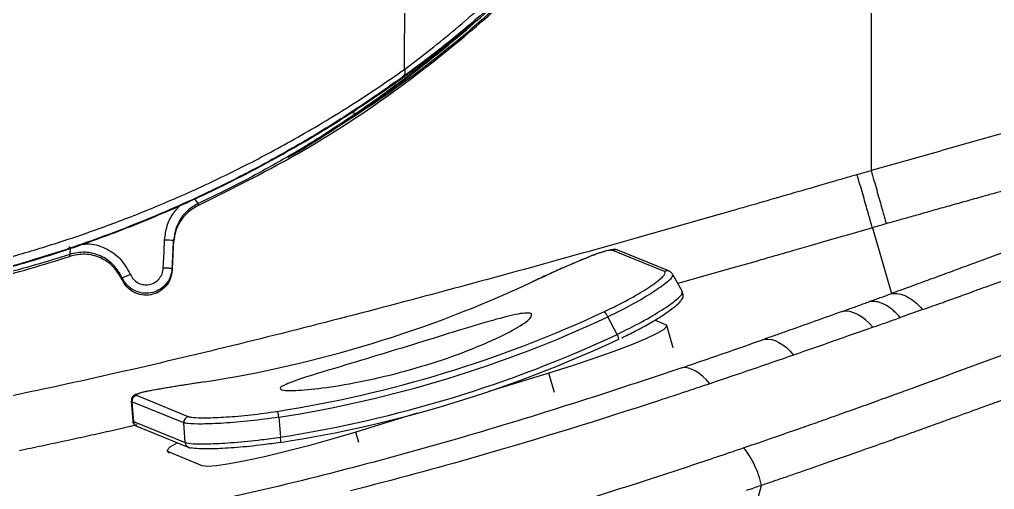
# Model space of a CAD drawing. Extents: x -50 to 28, y -10 to 124.
# Drawn here: x -37.092 to -33.661, y 36.199 to 37.852 of the extents above; entities that cross this region are included whole.
import ezdxf

# ---------------------------------------------------------------- set-up
doc = ezdxf.new("R2010")
doc.units = 0
doc.header["$MEASUREMENT"] = 0
doc.layers.add('GEOMETRY', color=2, linetype='Continuous', lineweight=25)

# ---------------------------------------------------------------- blocks, each defined once
blk = doc.blocks.new('2026 EXCURSION-ENTICE')
at = {"layer": 'GEOMETRY'}
for p, q in [((-22.6128, -38.6779), (-22.6128, -41.6067)), ((-24.2552, -41.2505), (-24.2494, -40.0721)), ((-22.6622, -41.6208), (-22.6128, -41.6067)), ((-22.7457, -41.645), (-22.7871, -41.657)), ((-22.7871, -41.657), (-22.8292, -41.6692)), ((-22.6085, -41.8075), (-22.5418, -42.0392)), ((-25.0676, -41.851), (-25.0727, -41.9506)), ((-25.0727, -41.9573), (-25.0676, -41.8579)), ((-25.0676, -41.8579), (-25.0676, -41.851)), ((-23.3397, -41.9616), (-23.5217, -41.8875)), ((-23.3228, -41.9606), (-23.5048, -41.8865)), ((-25.4333, -41.9083), (-25.4333, -41.9011)), ((-25.0727, -41.9506), (-25.0727, -41.9573)), ((-23.3223, -41.9609), (-23.3228, -41.9606)), ((-23.1035, -41.9503), (-23.2928, -42.0042)), ((-25.2492, -41.9833), (-25.2492, -41.9899)), ((-23.2773, -42.0327), (-23.3105, -41.9715)), ((-23.5069, -42.1826), (-23.5401, -42.1212)), ((-23.3736, -42.1324), (-23.3366, -42.1474)), ((-23.3094, -42.2294), (-23.3324, -42.1512)), ((-23.747, -42.3189), (-23.9581, -42.3832)), ((-23.7268, -42.3876), (-23.747, -42.3189)), ((-25.1961, -42.398), (-25.0141, -42.4721)), ((-25.2168, -42.4173), (-25.2115, -42.487)), ((-25.2143, -42.4195), (-25.2129, -42.417)), ((-25.2143, -42.4195), (-25.2089, -42.4892)), ((-25.0323, -42.4937), (-25.2143, -42.4195)), ((-24.6975, -42.4741), (-24.6921, -42.5439)), ((-24.211, -42.4603), (-24.4269, -42.5261)), ((-25.1959, -42.5004), (-25.2992, -42.5249)), ((-25.2097, -42.4868), (-25.2089, -42.4892)), ((-25.2089, -42.4892), (-25.0269, -42.5633)), ((-25.1967, -42.506), (-25.0147, -42.5802)), ((-25.0269, -42.5633), (-25.0323, -42.4937)), ((-24.4159, -42.5632), (-24.4269, -42.5261)), ((-25.0905, -42.5923), (-25.0892, -42.5967)), ((-24.9673, -42.6446), (-25.0862, -42.5961)), ((-25.0851, -42.6001), (-25.0862, -42.5961)), ((-24.967, -42.6455), (-24.9673, -42.6446)), ((-22.9984, -42.7137), (-23.0017, -42.7149))]:
    blk.add_line(p, q, dxfattribs=at)
at = {"layer": 'GEOMETRY', "flags": 128}
for points in [[(-24.981, -41.7224), (-24.9809, -41.7264), (-24.9809, -41.7295)], [(-22.6085, -41.8075), (-22.6446, -41.818), (-22.6846, -41.8296)], [(-25.1043, -41.9493), (-25.1015, -41.8936), (-25.0993, -41.8497)], [(-22.7724, -41.855), (-22.832, -41.8722), (-22.8899, -41.8889)], [(-22.6846, -41.8296), (-22.728, -41.8421), (-22.7724, -41.855)], [(-23.3366, -42.1474), (-23.3326, -42.1542), (-23.3431, -42.1652), (-23.3678, -42.1801), (-23.4061, -42.1984), (-23.4567, -42.2195), (-23.518, -42.2428), (-23.5884, -42.2677), (-23.6655, -42.2933), (-23.747, -42.3189)], [(-24.4269, -42.5261), (-24.5104, -42.5509), (-24.5934, -42.5741), (-24.6733, -42.595), (-24.7476, -42.6131), (-24.8143, -42.6277), (-24.8711, -42.6384), (-24.9164, -42.6449), (-24.9488, -42.647), (-24.9673, -42.6446)], [(-25.0862, -42.5961), (-25.0903, -42.5893), (-25.0798, -42.5783), (-25.0554, -42.5636)]]:
    blk.add_lwpolyline(points, dxfattribs=at)
at = {"layer": 'GEOMETRY'}
for centre, radius, start, end in [((-24.2729, -41.261), 0.0206, 319.8185, 30.7397), ((-24.429, -41.3871), 0.0178, 231.2547, 294.4352), ((-24.9586, -41.6929), 0.0371, 198.5957, 232.8797), ((-25.0558, -41.1655), 0.6856, 266.3593, 269.014), ((-25.466, -41.8891), 0.0349, 339.7105, 27.5452), ((-23.5122, -41.9047), 0.0197, 67.8989, 118.8364), ((-23.3302, -41.9789), 0.0197, 67.8989, 118.8364), ((-25.3383, -41.725), 0.2733, 289.0384, 295.6205), ((-25.6164, -38.1244), 4.276, 278.8596, 295.0508), ((-25.3615, -38.2283), 4.276, 278.8596, 295.0508), ((-25.3591, -38.2295), 4.2959, 278.8596, 295.0508), ((-23.6096, -42.1479), 0.0744, 20.9843, 38.002), ((-25.3597, -38.2299), 4.3653, 278.7962, 295.1142), ((-25.3624, -38.229), 4.3851, 278.7962, 295.1142), ((-23.5368, -42.202), 0.0357, 3.7943, 32.9596), ((-25.1943, -42.418), 0.0201, 95.3655, 184.4844), ((-25.0122, -42.4921), 0.0201, 95.3655, 184.4844), ((-24.7522, -42.4774), 0.0548, 3.486, 26.1224), ((-25.1892, -42.4877), 0.0198, 184.2331, 247.712), ((-24.7239, -42.5537), 0.0332, 344.5094, 17.1707), ((-25.0072, -42.5619), 0.0198, 184.2331, 247.712), ((-25.0073, -42.562), 0.0196, 247.8385, 275.1378)]:
    blk.add_arc(centre, radius, start, end, dxfattribs=at)
for points, knots in [([(-24.9809, -41.7295), (-24.8566, -41.6675), (-24.605, -41.5421), (-24.2503, -41.3051), (-23.9141, -41.0312), (-23.6045, -40.7192), (-23.327, -40.3743), (-23.0913, -40.0085), (-22.8986, -39.6294), (-22.7482, -39.2442), (-22.6381, -38.8513), (-22.5647, -38.4566), (-22.5475, -38.1925), (-22.539, -38.0619)], [0, 0, 0, 0, 0.089872, 0.181822, 0.275439, 0.370263, 0.465796, 0.561518, 0.651474, 0.740695, 0.82877, 0.915318, 1, 1, 1, 1]), ([(-24.3642, -41.3657), (-24.3321, -41.3426), (-24.2677, -41.2964), (-24.166, -41.2179), (-24.0639, -41.1345), (-23.9615, -41.0454), (-23.8589, -40.9506), (-23.7418, -40.8349), (-23.6108, -40.6945), (-23.4725, -40.5308), (-23.3421, -40.3595), (-23.2359, -40.2047), (-23.1492, -40.0664), (-23.0787, -39.9454), (-23.0128, -39.8233), (-22.9516, -39.7003), (-22.8945, -39.5758), (-22.8387, -39.443), (-22.7836, -39.2977), (-22.7308, -39.1404), (-22.6843, -38.9804), (-22.6442, -38.8209), (-22.6232, -38.7155), (-22.6125, -38.6621)], [0, 0, 0, 0, 0.041607, 0.083381, 0.125408, 0.165842, 0.207575, 0.25083, 0.311798, 0.376312, 0.438816, 0.501289, 0.542612, 0.58433, 0.62671, 0.66747, 0.708495, 0.751041, 0.798619, 0.850264, 0.902642, 0.950733, 1, 1, 1, 1]), ([(-22.6628, -38.9065), (-22.6857, -38.9928), (-22.7305, -39.1621), (-22.8161, -39.4055), (-22.9114, -39.6348), (-23.0159, -39.8496), (-23.1273, -40.0498), (-23.2442, -40.2356), (-23.4097, -40.4714), (-23.6361, -40.7467), (-23.9371, -41.0438), (-24.2549, -41.3044), (-24.4822, -41.4488), (-24.5942, -41.5199)], [0, 0, 0, 0, 0.080189, 0.157498, 0.231929, 0.30348, 0.372151, 0.437943, 0.500854, 0.631228, 0.757877, 0.880801, 1, 1, 1, 1]), ([(-22.6798, -38.8881), (-22.6942, -38.946), (-22.7229, -39.0616), (-22.7753, -39.2323), (-22.8345, -39.4012), (-22.9014, -39.5682), (-22.9761, -39.7336), (-23.0596, -39.8987), (-23.1505, -40.0599), (-23.2491, -40.2178), (-23.3546, -40.3709), (-23.4699, -40.523), (-23.592, -40.6692), (-23.7075, -40.7951), (-23.8109, -40.8992), (-23.9013, -40.9847), (-24.0065, -41.0783), (-24.1276, -41.1784), (-24.2139, -41.2423), (-24.2572, -41.2743)], [0, 0, 0, 0, 0.062575, 0.124933, 0.187168, 0.249389, 0.311725, 0.374339, 0.438643, 0.499309, 0.561512, 0.623902, 0.688294, 0.749302, 0.792581, 0.834312, 0.874715, 0.937241, 1, 1, 1, 1]), ([(-24.2552, -41.2505), (-24.2281, -41.23), (-24.1733, -41.1886), (-24.0858, -41.1176), (-23.9975, -41.0415), (-23.9091, -40.9604), (-23.8215, -40.8749), (-23.7317, -40.7816), (-23.6405, -40.6802), (-23.5483, -40.5702), (-23.4567, -40.4525), (-23.3663, -40.3269), (-23.2565, -40.1611), (-23.1321, -39.9496), (-23.0035, -39.6912), (-22.8931, -39.4234), (-22.8015, -39.1536), (-22.7564, -38.9717), (-22.734, -38.8814)], [0, 0, 0, 0, 0.040669, 0.082403, 0.12534, 0.165735, 0.207505, 0.250729, 0.296756, 0.344712, 0.394659, 0.446652, 0.500737, 0.59651, 0.697829, 0.800361, 0.900927, 1, 1, 1, 1]), ([(-19.8034, -75.3764), (-20.3196, -75.3589), (-20.8361, -75.3401), (-21.608, -75.31), (-21.8648, -75.2996), (-22.3776, -75.2781), (-22.6337, -75.2669), (-23.4014, -75.2323), (-23.9128, -75.2077), (-24.6827, -75.1677), (-24.9398, -75.1539), (-25.4546, -75.125), (-25.7123, -75.11), (-26.4855, -75.063), (-27.0008, -75.0288), (-28.0314, -74.9528), (-28.5466, -74.9109), (-29.3183, -74.8405), (-29.5753, -74.8158), (-29.9606, -74.7766), (-30.0889, -74.7632), (-30.2813, -74.7425), (-30.3615, -74.7338), (-30.4457, -74.7245), (-30.4657, -74.7222), (-30.4737, -74.7213), (-30.4777, -74.7209), (-30.49, -74.7195), (-30.4989, -74.7185), (-30.5161, -74.7166), (-30.524, -74.7157), (-30.5398, -74.7139), (-30.5477, -74.713), (-30.5713, -74.7104), (-30.5867, -74.7086), (-30.6322, -74.7035), (-30.6613, -74.7002), (-30.7179, -74.6936), (-30.7458, -74.6904), (-30.8043, -74.6836), (-30.8348, -74.68), (-30.882, -74.6745), (-30.8979, -74.6726), (-30.9301, -74.6688), (-30.9461, -74.6669), (-30.9935, -74.6612), (-31.024, -74.6575), (-31.0698, -74.6515), (-31.085, -74.6494), (-31.1159, -74.645), (-31.1316, -74.6427), (-31.1552, -74.6392), (-31.1632, -74.638), (-31.1792, -74.6355), (-31.1871, -74.6343), (-31.2107, -74.6305), (-31.2264, -74.6279), (-31.2735, -74.62), (-31.3048, -74.6144), (-31.5866, -74.5618), (-31.8334, -74.4972), (-32.3156, -74.3338), (-32.5511, -74.2347), (-33.0055, -74.0043), (-33.2245, -73.8728), (-33.6416, -73.5802), (-33.8397, -73.4189), (-34.2109, -73.07), (-34.3841, -72.8823), (-34.7019, -72.4841), (-34.8466, -72.2736), (-35.1047, -71.8343), (-35.2181, -71.6054), (-35.3628, -71.2518), (-35.4069, -71.1322), (-35.4865, -70.89), (-35.522, -70.7674), (-35.5841, -70.5202), (-35.6108, -70.3955), (-35.6385, -70.2387), (-35.6437, -70.2072), (-35.6512, -70.1601), (-35.6536, -70.1444), (-35.6583, -70.1134), (-35.6605, -70.0982), (-35.6668, -70.0532), (-35.6706, -70.0238), (-35.6762, -69.9791), (-35.678, -69.9641), (-35.6817, -69.9336), (-35.6835, -69.918), (-35.6863, -69.8943), (-35.6872, -69.8866), (-35.689, -69.8718), (-35.6898, -69.8646), (-35.6916, -69.8492), (-35.6926, -69.841), (-35.6945, -69.825), (-35.6954, -69.817), (-35.7001, -69.7768), (-35.7039, -69.7444), (-35.7115, -69.6788), (-35.7153, -69.6456), (-35.723, -69.5784), (-35.7268, -69.5444), (-35.7382, -69.4425), (-35.7457, -69.3749), (-35.7547, -69.2923), (-35.7565, -69.2758), (-35.7601, -69.2431), (-35.7618, -69.2267), (-35.7652, -69.1951), (-35.7669, -69.18), (-35.7701, -69.1497), (-35.7717, -69.1342), (-35.7768, -69.0863), (-35.7802, -69.0541), (-35.7869, -68.9899), (-35.797, -68.8937), (-35.8068, -68.7974), (-35.8261, -68.6048), (-35.8387, -68.4764), (-35.8998, -67.8343), (-35.9434, -67.3203), (-36.0224, -66.2916), (-36.0579, -65.7769), (-36.1066, -65.0042), (-36.1222, -64.7464), (-36.152, -64.2309), (-36.1663, -63.973), (-36.2076, -63.2001), (-36.2331, -62.6858), (-36.2805, -61.6622), (-36.3024, -61.1525), (-36.3332, -60.3871), (-36.3431, -60.1319), (-36.3622, -59.6212), (-36.3715, -59.3657), (-36.3893, -58.8539), (-36.3979, -58.5977), (-36.4146, -58.0841), (-36.4226, -57.8268), (-36.4382, -57.3111), (-36.4457, -57.0529), (-36.4602, -56.5366), (-36.4672, -56.2784), (-36.4873, -55.5038), (-36.4996, -54.9873), (-36.534, -53.4373), (-36.5532, -52.4035), (-36.5854, -50.3354), (-36.5984, -49.3011), (-36.6191, -47.233), (-36.6267, -46.1992), (-36.6376, -44.1323), (-36.6408, -43.0992), (-36.6428, -41.5493), (-36.6431, -41.0327), (-36.6431, -40.2577), (-36.643, -39.9994), (-36.6429, -39.6765), (-36.6429, -39.6119), (-36.6429, -39.4827), (-36.6428, -39.418), (-36.6428, -39.2899), (-36.6428, -39.2267), (-36.6428, -39.1036), (-36.6428, -39.0437), (-36.6428, -38.9849)], [0, 0, 0, 0, 0.03125, 0.03125, 0.046875, 0.046875, 0.0625, 0.0625, 0.09375, 0.09375, 0.109375, 0.109375, 0.125, 0.125, 0.15625, 0.15625, 0.1875, 0.1875, 0.203125, 0.203125, 0.210937, 0.210937, 0.214844, 0.21582, 0.216064, 0.216064, 0.216309, 0.216309, 0.216797, 0.216797, 0.217285, 0.217285, 0.217773, 0.217773, 0.21875, 0.21875, 0.220703, 0.220703, 0.222656, 0.222656, 0.224609, 0.224609, 0.225586, 0.225586, 0.226562, 0.226562, 0.228516, 0.228516, 0.229492, 0.229492, 0.230469, 0.230469, 0.230957, 0.230957, 0.231445, 0.231445, 0.232422, 0.232422, 0.234375, 0.234375, 0.25, 0.25, 0.265625, 0.265625, 0.28125, 0.28125, 0.296875, 0.296875, 0.3125, 0.3125, 0.328125, 0.328125, 0.34375, 0.34375, 0.351562, 0.351562, 0.359375, 0.359375, 0.367187, 0.367187, 0.369141, 0.369141, 0.370117, 0.370117, 0.371094, 0.371094, 0.373047, 0.373047, 0.374023, 0.374023, 0.375, 0.375, 0.375488, 0.375488, 0.375977, 0.375977, 0.376465, 0.376465, 0.376953, 0.376953, 0.378906, 0.378906, 0.380859, 0.380859, 0.382812, 0.382812, 0.386719, 0.386719, 0.387695, 0.387695, 0.388672, 0.388672, 0.389648, 0.389648, 0.390625, 0.390625, 0.392578, 0.392578, 0.394531, 0.398437, 0.398437, 0.40625, 0.40625, 0.4375, 0.4375, 0.46875, 0.46875, 0.484375, 0.484375, 0.5, 0.5, 0.53125, 0.53125, 0.5625, 0.5625, 0.578125, 0.578125, 0.59375, 0.59375, 0.609375, 0.609375, 0.625, 0.625, 0.640625, 0.640625, 0.65625, 0.65625, 0.6875, 0.6875, 0.75, 0.75, 0.8125, 0.8125, 0.875, 0.875, 0.9375, 0.9375, 0.96875, 0.96875, 0.984375, 0.984375, 0.988281, 0.988281, 0.992187, 0.992187, 0.996094, 0.996094, 1, 1, 1, 1]), ([(-24.2494, -40.0721), (-24.2784, -40.1058), (-24.3333, -40.1694), (-24.424, -40.264), (-24.5172, -40.3539), (-24.6303, -40.4539), (-24.7615, -40.5586), (-24.915, -40.6667), (-25.0764, -40.7665), (-25.2447, -40.8567), (-25.4178, -40.9361), (-25.5764, -40.9974), (-25.7185, -41.0439), (-25.8423, -41.0783), (-25.962, -41.1063), (-26.0351, -41.1194), (-26.0723, -41.126)], [0, 0, 0, 0, 0.066186, 0.124912, 0.189232, 0.249413, 0.334277, 0.417233, 0.499288, 0.583515, 0.666553, 0.749595, 0.811757, 0.874479, 0.936312, 1, 1, 1, 1]), ([(-26.0588, -41.0965), (-26.0231, -41.0899), (-25.952, -41.077), (-25.8359, -41.0493), (-25.7152, -41.015), (-25.591, -40.9734), (-25.4644, -40.9245), (-25.3384, -40.8688), (-25.2129, -40.8061), (-25.0777, -40.7304), (-24.9339, -40.6394), (-24.7855, -40.5323), (-24.6233, -40.3995), (-24.4533, -40.2395), (-24.3457, -40.1147), (-24.2918, -40.0522)], [0, 0, 0, 0, 0.063115, 0.125526, 0.187668, 0.25042, 0.312345, 0.375412, 0.437326, 0.500808, 0.583065, 0.666396, 0.75069, 0.875132, 1, 1, 1, 1]), ([(-24.0538, -41.1191), (-24.0405, -41.1081), (-24.0206, -41.0915), (-24.0055, -41.0792), (-24.0021, -41.0769), (-24.0079, -41.0826), (-24.0249, -41.098), (-24.045, -41.1152), (-24.0583, -41.1266)], [0, 0, 0, 0, 0.249655, 0.37534, 0.500544, 0.625817, 0.751339, 1, 1, 1, 1]), ([(-24.3123, -41.3158), (-24.2654, -41.2824), (-24.1815, -41.2227), (-24.0928, -41.1508), (-24.0538, -41.1191)], [0, 0, 0, 0, 0.559719, 1, 1, 1, 1]), ([(-26.0664, -42.0085), (-26.0207, -41.9997), (-25.9298, -41.9823), (-25.7783, -41.9472), (-25.6203, -41.9051), (-25.4568, -41.8551), (-25.2906, -41.7973), (-25.1477, -41.7412), (-25.0283, -41.6899), (-24.9332, -41.6464), (-24.8395, -41.6009), (-24.7468, -41.5531), (-24.6528, -41.502), (-24.5508, -41.4431), (-24.4477, -41.3799), (-24.3461, -41.3138), (-24.2855, -41.2716), (-24.2552, -41.2505)], [0, 0, 0, 0, 0.083992, 0.166802, 0.249894, 0.332773, 0.41556, 0.499717, 0.548273, 0.598608, 0.647843, 0.697091, 0.74963, 0.805338, 0.874327, 0.937162, 1, 1, 1, 1]), ([(-24.2572, -41.2743), (-24.318, -41.317), (-24.4392, -41.402), (-24.6483, -41.5294), (-24.8728, -41.6499), (-25.1114, -41.7601), (-25.357, -41.8559), (-25.6013, -41.9348), (-25.8365, -41.9967), (-25.9732, -42.0241), (-26.0415, -42.0378)], [0, 0, 0, 0, 0.125679, 0.250401, 0.375573, 0.500293, 0.625558, 0.750126, 0.875243, 1, 1, 1, 1]), ([(-25.9949, -42.0304), (-25.9302, -42.0167), (-25.8008, -41.9894), (-25.5788, -41.9293), (-25.3487, -41.854), (-25.1176, -41.7638), (-24.8927, -41.6609), (-24.6809, -41.5493), (-24.4836, -41.432), (-24.3695, -41.3546), (-24.3123, -41.3158)], [0, 0, 0, 0, 0.125312, 0.250889, 0.375194, 0.500597, 0.62496, 0.750182, 0.874953, 1, 1, 1, 1]), ([(-24.6259, -41.536), (-24.574, -41.5042), (-24.4812, -41.4473), (-24.3999, -41.3907), (-24.3642, -41.3657)], [0, 0, 0, 0, 0.559801, 1, 1, 1, 1]), ([(-24.4216, -41.4033), (-24.4622, -41.4305), (-24.5432, -41.4848), (-24.6801, -41.5669), (-24.8255, -41.6473), (-24.9291, -41.6974), (-24.981, -41.7224)], [0, 0, 0, 0, 0.251043, 0.501732, 0.750216, 1, 1, 1, 1]), ([(-24.5942, -41.5199), (-24.6015, -41.5242), (-24.6161, -41.5329), (-24.6368, -41.5448), (-24.6541, -41.5545), (-24.6635, -41.5594), (-24.6664, -41.5608), (-24.6662, -41.5604), (-24.6637, -41.5587), (-24.6575, -41.5549), (-24.6454, -41.5476), (-24.6324, -41.5398), (-24.6259, -41.536)], [0, 0, 0, 0, 0.125385, 0.25058, 0.375683, 0.50068, 0.563444, 0.626123, 0.687937, 0.751091, 0.875341, 1, 1, 1, 1]), ([(-22.4108, -41.5495), (-22.4444, -41.559), (-22.478, -41.5685), (-22.5454, -41.5876), (-22.5792, -41.5972), (-22.6128, -41.6067)], [0, 0, 0, 0, 0.5, 0.5, 1, 1, 1, 1]), ([(-22.6622, -41.6208), (-22.6691, -41.6228), (-22.6758, -41.6247), (-22.6896, -41.6287), (-22.6967, -41.6308), (-22.704, -41.6329)], [0, 0, 0, 0, 0.5, 0.5, 1, 1, 1, 1]), ([(-22.6085, -41.8075), (-22.6091, -41.8054), (-22.6109, -41.7991), (-22.6168, -41.7786), (-22.6209, -41.7644), (-22.6307, -41.7303), (-22.6365, -41.7103), (-22.6489, -41.6671), (-22.6556, -41.644), (-22.6622, -41.6208)], [0, 0, 0, 0, 0.25, 0.25, 0.5, 0.5, 0.75, 0.75, 1, 1, 1, 1]), ([(-22.6128, -41.6067), (-22.6062, -41.6299), (-22.5997, -41.6531), (-22.5874, -41.6963), (-22.5817, -41.7164), (-22.5721, -41.7506), (-22.568, -41.7647), (-22.5622, -41.7852), (-22.5604, -41.7916), (-22.5598, -41.7936)], [0, 0, 0, 0, 0.25, 0.25, 0.5, 0.5, 0.75, 0.75, 1, 1, 1, 1]), ([(-22.068, -41.6553), (-22.0777, -41.658), (-22.0986, -41.6638), (-22.1323, -41.6732), (-22.1707, -41.684), (-22.1979, -41.6916), (-22.2123, -41.6957)], [0, 0, 0, 0, 0.202789, 0.4361981, 0.7012052, 1, 1, 1, 1]), ([(-22.8292, -41.6692), (-22.8669, -41.6801), (-22.9032, -41.6906), (-22.9748, -41.7112), (-23.0101, -41.7214), (-23.0464, -41.7318)], [0, 0, 0, 0, 0.5, 0.5, 1, 1, 1, 1]), ([(-24.981, -41.7224), (-24.9927, -41.7291), (-25.0163, -41.7424), (-25.0433, -41.7736), (-25.0623, -41.8103), (-25.0658, -41.8375), (-25.0676, -41.851)], [0, 0, 0, 0, 0.250075, 0.50007, 0.749973, 1, 1, 1, 1]), ([(-22.2123, -41.6957), (-22.2224, -41.6985), (-22.2425, -41.7041), (-22.2726, -41.7126), (-22.3022, -41.7209), (-22.3314, -41.7291), (-22.36, -41.7372), (-22.379, -41.7425), (-22.3883, -41.7451)], [0, 0, 0, 0, 0.172978, 0.34399, 0.512621, 0.678429, 0.840999, 1, 1, 1, 1]), ([(-25.0993, -41.8497), (-25.0973, -41.8337), (-25.0931, -41.8016), (-25.0729, -41.7587), (-25.0521, -41.737), (-25.0424, -41.7269)], [0, 0, 0, 0, 0.349234, 0.698118, 1, 1, 1, 1]), ([(-24.9809, -41.7295), (-24.9927, -41.7362), (-25.0165, -41.7495), (-25.0434, -41.7807), (-25.0623, -41.8173), (-25.0658, -41.8444), (-25.0676, -41.8579)], [0, 0, 0, 0, 0.249566, 0.499546, 0.749671, 1, 1, 1, 1]), ([(-23.0464, -41.7318), (-23.0545, -41.7341), (-23.0625, -41.7364), (-23.0779, -41.7409), (-23.0855, -41.743), (-23.1005, -41.7473), (-23.1081, -41.7495), (-23.1238, -41.754), (-23.1319, -41.7564), (-23.1731, -41.7682), (-23.2061, -41.7776), (-23.3049, -41.8058), (-23.3707, -41.8244), (-23.4365, -41.843)], [0, 0, 0, 0, 0.0625, 0.0625, 0.125, 0.125, 0.1875, 0.1875, 0.25, 0.25, 0.5, 0.5, 1, 1, 1, 1]), ([(-22.3883, -41.7451), (-22.3983, -41.748), (-22.4177, -41.7534), (-22.4459, -41.7614), (-22.464, -41.7665), (-22.4727, -41.769)], [0, 0, 0, 0, 0.35657, 0.689545, 1, 1, 1, 1]), ([(-22.5139, -41.7806), (-22.5214, -41.7827), (-22.5367, -41.7871), (-22.5521, -41.7914), (-22.5598, -41.7936)], [0, 0, 0, 0, 0.491651, 1, 1, 1, 1]), ([(-22.4727, -41.769), (-22.4795, -41.7709), (-22.4933, -41.7748), (-22.507, -41.7786), (-22.5139, -41.7806)], [0, 0, 0, 0, 0.494683, 1, 1, 1, 1]), ([(-22.5598, -41.7936), (-22.5685, -41.7961), (-22.5847, -41.8007), (-22.6009, -41.8053), (-22.6085, -41.8075)], [0, 0, 0, 0, 0.5345345, 1, 1, 1, 1]), ([(-23.4365, -41.843), (-23.5682, -41.8802), (-23.7009, -41.9173), (-23.9666, -41.9904), (-24.0997, -42.0265), (-24.2334, -42.0619)], [0, 0, 0, 0, 0.5, 0.5, 1, 1, 1, 1]), ([(-25.2492, -41.9833), (-25.2586, -41.9671), (-25.2774, -41.9347), (-25.3252, -41.9037), (-25.3799, -41.8898), (-25.4155, -41.8973), (-25.4333, -41.9011)], [0, 0, 0, 0, 0.248885, 0.498094, 0.74819, 1, 1, 1, 1]), ([(-25.3982, -41.8679), (-25.3895, -41.8663), (-25.3598, -41.8607), (-25.3079, -41.8769), (-25.2525, -41.9137), (-25.231, -41.9522), (-25.2202, -41.9714)], [0, 0, 0, 0, 0.122124, 0.414596, 0.70719, 1, 1, 1, 1]), ([(-23.5047, -41.8871), (-23.5055, -41.8866), (-23.5103, -41.8835), (-23.5193, -41.8844), (-23.5345, -41.8854), (-23.5595, -41.8927), (-23.5962, -41.9058), (-23.6407, -41.9239), (-23.6901, -41.9453), (-23.7427, -41.9689), (-23.7827, -41.9873), (-23.8039, -41.9973), (-23.8075, -41.999)], [0, 0, 0, 0, 0.011447, 0.072213, 0.165112, 0.299017, 0.440602, 0.575694, 0.708575, 0.840885, 0.972798, 1, 1, 1, 1]), ([(-23.5217, -41.8875), (-23.5256, -41.887), (-23.5354, -41.8859), (-23.5749, -41.8977), (-23.6396, -41.9233), (-23.72, -41.9585), (-23.7772, -41.985), (-23.8058, -41.9982)], [0, 0, 0, 0, 0.142288, 0.357059, 0.571469, 0.785845, 1, 1, 1, 1]), ([(-22.8899, -41.8889), (-22.9083, -41.8942), (-22.9266, -41.8995), (-22.9634, -41.9101), (-22.9821, -41.9154), (-23.0011, -41.9209)], [0, 0, 0, 0, 0.5, 0.5, 1, 1, 1, 1]), ([(-26.752, -42.1208), (-26.627, -42.1175), (-26.3765, -42.111), (-26.0305, -42.062), (-25.7152, -41.9951), (-25.5272, -41.9372), (-25.4333, -41.9083)], [0, 0, 0, 0, 0.27961, 0.560093, 0.780389, 1, 1, 1, 1]), ([(-25.4333, -41.9011), (-25.4741, -41.914), (-25.5554, -41.9396), (-25.6725, -41.9713), (-25.7841, -41.9983), (-25.8514, -42.012), (-25.885, -42.0189)], [0, 0, 0, 0, 0.251339, 0.50175, 0.75147, 1, 1, 1, 1]), ([(-25.2492, -41.9899), (-25.2585, -41.9739), (-25.277, -41.9418), (-25.3242, -41.9109), (-25.3789, -41.8966), (-25.4152, -41.9044), (-25.4333, -41.9083)], [0, 0, 0, 0, 0.249976, 0.499864, 0.749686, 1, 1, 1, 1]), ([(-25.0727, -41.9506), (-25.0743, -41.9608), (-25.0773, -41.9813), (-25.0943, -42.0078), (-25.1184, -42.0276), (-25.1478, -42.0383), (-25.1791, -42.0388), (-25.2086, -42.029), (-25.2339, -42.0103), (-25.2441, -41.9923), (-25.2492, -41.9833)], [0, 0, 0, 0, 0.125204, 0.250151, 0.375117, 0.500122, 0.625139, 0.750124, 0.875068, 1, 1, 1, 1]), ([(-25.0727, -41.9573), (-25.0743, -41.9675), (-25.0773, -41.9879), (-25.0943, -42.0145), (-25.1184, -42.0342), (-25.1478, -42.0449), (-25.179, -42.0455), (-25.2086, -42.0356), (-25.234, -42.0169), (-25.2441, -41.9989), (-25.2492, -41.9899)], [0, 0, 0, 0, 0.1250195, 0.2500188, 0.3750175, 0.5000156, 0.6250128, 0.7500092, 0.8750048, 1, 1, 1, 1]), ([(-25.2202, -41.9714), (-25.2169, -41.9774), (-25.2103, -41.9894), (-25.1937, -42.0022), (-25.1741, -42.0089), (-25.1533, -42.0085), (-25.1339, -42.0011), (-25.1182, -41.9876), (-25.1073, -41.9697), (-25.1053, -41.9561), (-25.1043, -41.9493)], [0, 0, 0, 0, 0.124996, 0.249957, 0.374884, 0.499807, 0.624756, 0.749737, 0.874786, 1, 1, 1, 1]), ([(-25.0727, -41.9506), (-25.0732, -41.9506), (-25.0738, -41.9507), (-25.0778, -41.9505), (-25.082, -41.9504), (-25.0871, -41.9502), (-25.0944, -41.9498), (-25.1004, -41.9495), (-25.1043, -41.9493)], [0, 0, 0, 0, 0.238711, 0.3678809, 0.5, 0.6321191, 0.761289, 1, 1, 1, 1]), ([(-23.551, -42.1021), (-23.5326, -42.0932), (-23.4863, -42.071), (-23.4208, -42.0342), (-23.3666, -41.9983), (-23.3355, -41.9711), (-23.3383, -41.9648), (-23.3397, -41.9616)], [0, 0, 0, 0, 0.141646, 0.355667, 0.570131, 0.784964, 1, 1, 1, 1]), ([(-23.3119, -41.9713), (-23.3137, -41.9681), (-23.3167, -41.963), (-23.3209, -41.9618), (-23.3225, -41.9614)], [0, 0, 0, 0, 0.616594, 1, 1, 1, 1]), ([(-21.9828, -41.935), (-21.9953, -41.9394), (-22.0201, -41.9483), (-22.0576, -41.9617), (-22.0953, -41.9752), (-22.1332, -41.9887), (-22.1712, -42.0024), (-22.2094, -42.016), (-22.235, -42.0252), (-22.2478, -42.0298)], [0, 0, 0, 0, 0.142841, 0.285686, 0.428536, 0.571391, 0.714253, 0.857123, 1, 1, 1, 1]), ([(-23.3134, -41.9728), (-23.3125, -41.9754), (-23.3103, -41.9816), (-23.3423, -42.0091), (-23.4002, -42.0477), (-23.4707, -42.0875), (-23.5204, -42.1116), (-23.5401, -42.1212)], [0, 0, 0, 0, 0.17069, 0.397265, 0.623784, 0.850127, 1, 1, 1, 1]), ([(-22.3641, -41.9741), (-22.3737, -41.9777), (-22.3832, -41.9812), (-22.4026, -41.9883), (-22.4125, -41.9919), (-22.4224, -41.9955)], [0, 0, 0, 0, 0.5, 0.5, 1, 1, 1, 1]), ([(-22.4826, -42.0176), (-22.4926, -42.0213), (-22.5026, -42.0249), (-22.5224, -42.0321), (-22.5323, -42.0357), (-22.5418, -42.0392)], [0, 0, 0, 0, 0.5, 0.5, 1, 1, 1, 1]), ([(-22.3056, -42.0505), (-22.2958, -42.047), (-22.286, -42.0435), (-22.2668, -42.0366), (-22.2573, -42.0332), (-22.2478, -42.0298)], [0, 0, 0, 0, 0.5, 0.5, 1, 1, 1, 1]), ([(-24.2334, -42.0619), (-24.3671, -42.0974), (-24.5013, -42.1323), (-24.77, -42.2003), (-24.9045, -42.2334), (-25.0394, -42.2654)], [0, 0, 0, 0, 0.5, 0.5, 1, 1, 1, 1]), ([(-23.5069, -42.1826), (-23.4771, -42.1678), (-23.4175, -42.1384), (-23.3444, -42.0947), (-23.295, -42.0592), (-23.2752, -42.039), (-23.2781, -42.0347), (-23.2789, -42.0335)], [0, 0, 0, 0, 0.227533, 0.455113, 0.682412, 0.909781, 1, 1, 1, 1]), ([(-23.4907, -42.1945), (-23.483, -42.1909), (-23.4574, -42.1788), (-23.4168, -42.1574), (-23.3717, -42.1318), (-23.3339, -42.1077), (-23.3047, -42.0864), (-23.2871, -42.0705), (-23.2784, -42.059), (-23.2719, -42.0454), (-23.2769, -42.0362), (-23.2784, -42.0333)], [0, 0, 0, 0, 0.061565, 0.205002, 0.348722, 0.49234, 0.637445, 0.785941, 0.878739, 0.96171, 1, 1, 1, 1]), ([(-22.6192, -42.0674), (-22.6064, -42.0627), (-22.5936, -42.0581), (-22.568, -42.0488), (-22.5554, -42.0442), (-22.5418, -42.0392)], [0, 0, 0, 0, 0.5, 0.5, 1, 1, 1, 1]), ([(-22.5108, -42.1234), (-22.5124, -42.1215), (-22.5158, -42.1175), (-22.5213, -42.1117), (-22.5272, -42.1058), (-22.5336, -42.1), (-22.5404, -42.0942), (-22.5477, -42.0887), (-22.5555, -42.0835), (-22.5637, -42.0788), (-22.5723, -42.0746), (-22.5813, -42.0711), (-22.5905, -42.0685), (-22.6, -42.0669), (-22.6097, -42.0663), (-22.616, -42.067), (-22.6192, -42.0673)], [0, 0, 0, 0, 0.048455, 0.100445, 0.15597, 0.215029, 0.277623, 0.343752, 0.413415, 0.486612, 0.563343, 0.643607, 0.727406, 0.814737, 0.905602, 1, 1, 1, 1]), ([(-22.5418, -42.0392), (-22.5248, -42.0364), (-22.5059, -42.04), (-22.468, -42.0594), (-22.449, -42.0751), (-22.4319, -42.0954)], [0, 0, 0, 0, 0.5, 0.5, 1, 1, 1, 1]), ([(-22.7138, -42.1016), (-22.7019, -42.0973), (-22.6896, -42.0929), (-22.664, -42.0836), (-22.6507, -42.0788), (-22.6371, -42.0739)], [0, 0, 0, 0, 0.5, 0.5, 1, 1, 1, 1]), ([(-22.4319, -42.0954), (-22.4204, -42.0913), (-22.4084, -42.087), (-22.3844, -42.0785), (-22.3723, -42.0742), (-22.3601, -42.0699)], [0, 0, 0, 0, 0.5, 0.5, 1, 1, 1, 1]), ([(-23.8096, -42.1088), (-23.8076, -42.1136), (-23.8034, -42.1231), (-23.8586, -42.1608), (-23.9536, -42.2086), (-24.0831, -42.2603), (-24.2318, -42.3074), (-24.3828, -42.3445), (-24.5193, -42.369), (-24.6254, -42.3807), (-24.6881, -42.3808), (-24.6997, -42.3708), (-24.6595, -42.3516), (-24.5724, -42.3233), (-24.4486, -42.2863), (-24.3028, -42.2424), (-24.1524, -42.196), (-24.0133, -42.1528), (-23.901, -42.1204), (-23.8327, -42.1056), (-23.8162, -42.1079), (-23.8096, -42.1088)], [0, 0, 0, 0, 0.053478, 0.106948, 0.160613, 0.214405, 0.267987, 0.321351, 0.374825, 0.428568, 0.482321, 0.535807, 0.589165, 0.642733, 0.696522, 0.750199, 0.803608, 0.857008, 0.910672, 0.964465, 1, 1, 1, 1]), ([(-22.7138, -42.1016), (-22.7468, -42.1135), (-22.7948, -42.1307), (-22.8433, -42.148), (-22.8761, -42.1597), (-22.8928, -42.1657), (-22.9098, -42.1717)], [0, 0, 0, 0, 0.5, 0.75, 0.75, 1, 1, 1, 1]), ([(-22.6071, -42.1576), (-22.591, -42.1519), (-22.5588, -42.1406), (-22.5268, -42.1291), (-22.5108, -42.1234)], [0, 0, 0, 0, 0.5013772, 1, 1, 1, 1]), ([(-22.9098, -42.1717), (-22.9229, -42.1763), (-22.936, -42.1809), (-22.9621, -42.1901), (-22.9751, -42.1947), (-22.9884, -42.1994)], [0, 0, 0, 0, 0.5, 0.5, 1, 1, 1, 1]), ([(-25.0394, -42.2654), (-25.1744, -42.2974), (-25.3096, -42.3283), (-25.5812, -42.3875), (-25.7176, -42.4158), (-25.8543, -42.4424)], [0, 0, 0, 0, 0.5, 0.5, 1, 1, 1, 1]), ([(-24.9579, -42.3494), (-24.9755, -42.3522), (-25.0123, -42.3579), (-25.0642, -42.3662), (-25.1117, -42.374), (-25.1512, -42.3811), (-25.1813, -42.3873), (-25.1979, -42.3926), (-25.2077, -42.3966), (-25.2162, -42.407), (-25.2164, -42.4137), (-25.2165, -42.4167)], [0, 0, 0, 0, 0.130339, 0.272188, 0.414345, 0.557447, 0.702194, 0.850033, 0.936739, 0.972606, 1, 1, 1, 1]), ([(-24.9578, -42.3495), (-24.9779, -42.3526), (-25.0284, -42.3605), (-25.1013, -42.3722), (-25.1628, -42.3832), (-25.1993, -42.3921), (-25.1972, -42.396), (-25.1961, -42.398)], [0, 0, 0, 0, 0.141646, 0.355667, 0.570131, 0.784964, 1, 1, 1, 1]), ([(-23.2077, -42.3651), (-23.2184, -42.3688), (-23.2458, -42.378), (-23.296, -42.3946), (-23.3356, -42.4076), (-23.3583, -42.415)], [0, 0, 0, 0, 0.21443, 0.547795, 1, 1, 1, 1]), ([(-22.4609, -42.3697), (-22.4718, -42.3737), (-22.4963, -42.3826), (-22.5209, -42.3915), (-22.5345, -42.3965)], [0, 0, 0, 0, 0.444727, 1, 1, 1, 1]), ([(-22.1379, -42.4089), (-22.1515, -42.4139), (-22.1794, -42.424), (-22.2225, -42.4397), (-22.2679, -42.4562), (-22.3157, -42.4735), (-22.3659, -42.4917), (-22.4002, -42.504), (-22.4178, -42.5103)], [0, 0, 0, 0, 0.147396, 0.302471, 0.465249, 0.63575, 0.813995, 1, 1, 1, 1]), ([(-24.6975, -42.4741), (-24.731, -42.4787), (-24.7982, -42.4879), (-24.8935, -42.4957), (-24.9704, -42.4986), (-25.017, -42.4974), (-25.0279, -42.4947), (-25.0323, -42.4937)], [0, 0, 0, 0, 0.214591, 0.429228, 0.643591, 0.858023, 1, 1, 1, 1]), ([(-25.0141, -42.4721), (-25.0101, -42.4731), (-24.9999, -42.4756), (-24.9566, -42.4767), (-24.8851, -42.4739), (-24.7965, -42.4666), (-24.7342, -42.4577), (-24.703, -42.4533)], [0, 0, 0, 0, 0.142288, 0.357059, 0.571469, 0.785845, 1, 1, 1, 1]), ([(-22.7579, -42.4766), (-22.7731, -42.4819), (-22.81, -42.495), (-22.8755, -42.5179), (-22.9612, -42.5478), (-23.0253, -42.5698), (-23.0608, -42.5819)], [0, 0, 0, 0, 0.151527, 0.368549, 0.651285, 1, 1, 1, 1]), ([(-25.2112, -42.4866), (-25.2112, -42.4871), (-25.2118, -42.4911), (-25.2079, -42.498), (-25.2022, -42.5034), (-25.1979, -42.5057), (-25.1957, -42.5063), (-25.195, -42.5065)], [0, 0, 0, 0, 0.044261, 0.319238, 0.561181, 0.851211, 1, 1, 1, 1]), ([(-22.4178, -42.5103), (-22.4316, -42.5153), (-22.4612, -42.5259), (-22.5088, -42.5429), (-22.5426, -42.555), (-22.5605, -42.5613)], [0, 0, 0, 0, 0.291906, 0.625205, 1, 1, 1, 1]), ([(-25.2992, -42.5248), (-25.3247, -42.5305), (-25.376, -42.5419), (-25.4533, -42.5587), (-25.5314, -42.5754), (-25.5839, -42.5863), (-25.6102, -42.5918)], [0, 0, 0, 0, 0.246333, 0.495123, 0.746355, 1, 1, 1, 1]), ([(-25.0269, -42.5633), (-25.0192, -42.5648), (-25.0039, -42.5678), (-24.9412, -42.5678), (-24.8573, -42.5633), (-24.7695, -42.5548), (-24.7141, -42.547), (-24.6921, -42.5439)], [0, 0, 0, 0, 0.2145857, 0.4291721, 0.6437075, 0.8580817, 1, 1, 1, 1]), ([(-24.6918, -42.5626), (-24.7125, -42.5656), (-24.7643, -42.5731), (-24.8466, -42.5813), (-24.9252, -42.5857), (-24.984, -42.5858), (-24.9983, -42.583), (-25.0055, -42.5816)], [0, 0, 0, 0, 0.1422571, 0.3569867, 0.5715709, 0.7858868, 1, 1, 1, 1]), ([(-23.0608, -42.5819), (-23.0818, -42.5891), (-23.1326, -42.6063), (-23.222, -42.6364), (-23.3381, -42.6749), (-23.4249, -42.7029), (-23.4727, -42.7183)], [0, 0, 0, 0, 0.15461, 0.372851, 0.654662, 1, 1, 1, 1]), ([(-22.9984, -42.7137), (-23.0041, -42.6894), (-23.0127, -42.6651), (-23.034, -42.62), (-23.0468, -42.5993), (-23.0608, -42.5819)], [0, 0, 0, 0, 0.5, 0.5, 1, 1, 1, 1]), ([(-22.7049, -42.6123), (-22.7231, -42.6187), (-22.7587, -42.6312), (-22.8112, -42.6494), (-22.8613, -42.6667), (-22.9091, -42.6832), (-22.9545, -42.6988), (-22.984, -42.7088), (-22.9984, -42.7137)], [0, 0, 0, 0, 0.187767, 0.367133, 0.538064, 0.700534, 0.854519, 1, 1, 1, 1]), ([(-23.4714, -44.3832), (-23.4516, -44.3131), (-23.412, -44.173), (-23.3527, -43.963), (-23.2934, -43.7536), (-23.2343, -43.5447), (-23.1752, -43.3362), (-23.1162, -43.1283), (-23.0573, -42.9208), (-23.018, -42.7827), (-22.9984, -42.7137)], [0, 0, 0, 0, 0.1258805, 0.2515089, 0.3768854, 0.5020103, 0.626884, 0.7515066, 0.8758785, 1, 1, 1, 1])]:
    blk.add_open_spline(points, degree=3, knots=knots, dxfattribs=at)
for points in [[(-24.0583, -41.1266), (-24.1207, -41.1778), (-24.2455, -41.2801), (-24.3629, -41.3622), (-24.4216, -41.4033)], [(-22.0114, -41.4373), (-22.077, -41.4555), (-22.1433, -41.474), (-22.2101, -41.4928)], [(-22.2101, -41.4928), (-22.2766, -41.5115), (-22.3436, -41.5305), (-22.4108, -41.5495)], [(-22.704, -41.6329), (-22.7173, -41.6368), (-22.7313, -41.6408), (-22.7457, -41.645)], [(-22.0784, -41.8689), (-22.1531, -41.8964), (-22.2297, -41.9247), (-22.3065, -41.9529)], [(-23.0011, -41.9209), (-23.0344, -41.9305), (-23.0691, -41.9404), (-23.1035, -41.9503)], [(-22.3065, -41.9529), (-22.3257, -41.96), (-22.3449, -41.9671), (-22.3641, -41.9741)], [(-22.4224, -41.9955), (-22.4423, -42.0028), (-22.4625, -42.0102), (-22.4826, -42.0176)], [(-22.3601, -42.0699), (-22.3419, -42.0634), (-22.3236, -42.0569), (-22.3056, -42.0505)], [(-22.6071, -42.1576), (-22.6405, -42.1175), (-22.6808, -42.0964), (-22.7138, -42.1016)], [(-22.6371, -42.0739), (-22.6312, -42.0717), (-22.6252, -42.0695), (-22.6192, -42.0674)], [(-22.4319, -42.0954), (-22.4581, -42.1047), (-22.4844, -42.1141), (-22.5108, -42.1235)], [(-22.6071, -42.1576), (-22.6994, -42.1903), (-22.7924, -42.223), (-22.8862, -42.2554)], [(-21.9009, -42.1623), (-22.0812, -42.2297), (-22.2687, -42.2997), (-22.4609, -42.3697)], [(-23.0999, -42.2384), (-23.0627, -42.2255), (-23.0255, -42.2125), (-22.9884, -42.1994)], [(-22.9884, -42.1994), (-22.9569, -42.1948), (-22.9184, -42.2159), (-22.8862, -42.2554)], [(-23.2793, -42.3), (-23.2193, -42.2796), (-23.1596, -42.2591), (-23.0999, -42.2384)], [(-22.8862, -42.2554), (-22.9835, -42.2893), (-23.0819, -42.3229), (-23.181, -42.3562)], [(-23.2933, -42.3047), (-23.5526, -42.3924), (-23.8164, -42.4767), (-24.0855, -42.5544)], [(-23.2793, -42.3), (-23.284, -42.3015), (-23.2887, -42.3031), (-23.2933, -42.3047)], [(-23.181, -42.3562), (-23.2121, -42.3171), (-23.249, -42.296), (-23.2793, -42.3)], [(-23.181, -42.3562), (-23.1899, -42.3592), (-23.1988, -42.3622), (-23.2077, -42.3651)], [(-22.5345, -42.3965), (-22.5591, -42.4054), (-22.5838, -42.4143), (-22.6086, -42.4232)], [(-23.3583, -42.415), (-23.5674, -42.4834), (-23.7793, -42.5493), (-23.9954, -42.6113)], [(-22.6086, -42.4232), (-22.658, -42.4411), (-22.7078, -42.4588), (-22.7579, -42.4766)], [(-24.0855, -42.5544), (-24.353, -42.6317), (-24.6257, -42.7024), (-24.9028, -42.7636)], [(-22.5605, -42.5613), (-22.6083, -42.5783), (-22.6564, -42.5953), (-22.7049, -42.6123)], [(-23.9954, -42.6113), (-24.1437, -42.6538), (-24.2939, -42.6945), (-24.4456, -42.7327)], [(-23.4727, -42.7183), (-23.6077, -42.7615), (-23.744, -42.8036), (-23.8816, -42.8441)], [(-23.0017, -42.7149), (-23.0186, -42.7206), (-23.0355, -42.7263), (-23.0524, -42.732)]]:
    blk.add_open_spline(points, degree=3, dxfattribs=at)

msp = doc.modelspace()

# ---------------------------------------------------------------- block references
msp.add_blockref('2026 EXCURSION-ENTICE', (-11.4819, 78.9272))

doc.saveas('drawing.dxf')
